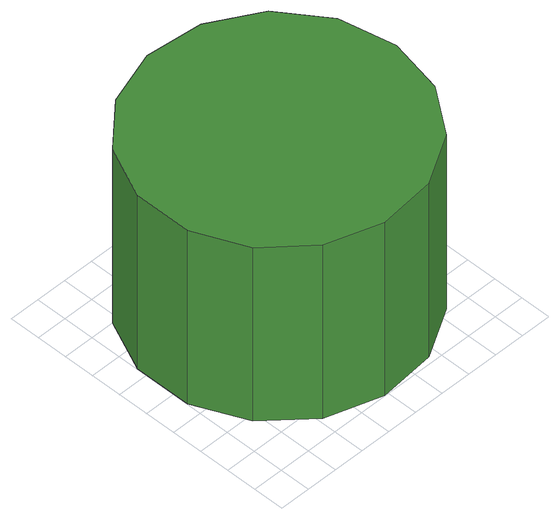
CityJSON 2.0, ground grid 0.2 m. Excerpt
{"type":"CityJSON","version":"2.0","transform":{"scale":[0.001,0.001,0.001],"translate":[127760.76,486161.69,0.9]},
"CityObjects":{
"tree1":{"type":"SolitaryVegetationObject","attributes":{"function":"something"},"geometry":[{"type":"MultiSurface","lod":"1","boundaries":[[[0,1,2,3,4,5,6,7,8,9,10,11,12,13,14]],[[15,16,17,18,19,20,21,22,23,24,25,26,27,28,29]],[[0,29,28,1]],[[1,28,27,2]],[[2,27,26,3]],[[3,26,25,4]],[[4,25,24,5]],[[5,24,23,6]],[[6,23,22,7]],[[7,22,21,8]],[[8,21,20,9]],[[9,20,19,10]],[[10,19,18,11]],[[11,18,17,12]],[[12,17,16,13]],[[13,16,15,14]],[[14,15,29,0]]]}]}
},
"vertices":[
[1756,883,1300],[1680,1244,1300],[1463,1542,1300],[1144,1726,1300],[778,1764,1300],[428,1650,1300],[154,1404,1300],[4,1068,1300],[4,699,1300],[154,363,1300],[428,117,1300],[778,3,1300],[1144,41,1300],[1463,225,1300],[1680,523,1300],[1680,523,9],[1463,225,9],[1144,41,9],[778,3,9],[428,117,9],[154,363,9],[4,699,9],[4,1068,9],[154,1404,9],[428,1650,9],[778,1764,9],[1144,1726,9],[1463,1542,9],[1680,1244,9],[1756,883,9]
]}
